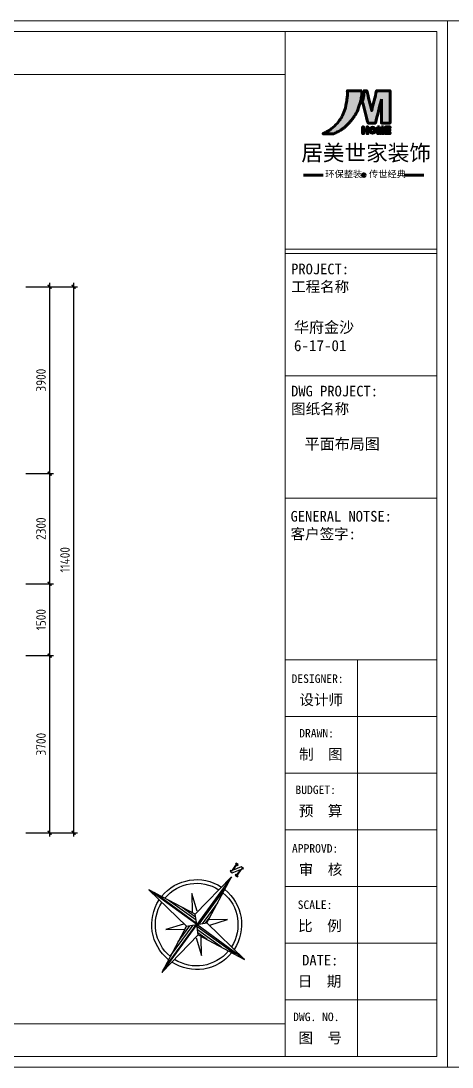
# Model space of a CAD drawing. Extents: x 643133 to 135659452, y -425133 to -387116.
# Drawn here: x 726885 to 735892, y -408958 to -387116 of the extents above; entities that cross this region are included whole.
import ezdxf
from ezdxf.enums import TextEntityAlignment as Align

# ---------------------------------------------------------------- set-up
doc = ezdxf.new("R2010")
doc.units = 0
doc.header["$LTSCALE"] = 10
doc.header["$MEASUREMENT"] = 0
for name, color, linetype in [('30', 30, 'Continuous'), ('34', 34, 'Continuous'), ('38', 38, 'Continuous')]:
    doc.layers.add(name, color=color, linetype=linetype)
doc.styles.add('12354', font='', dxfattribs={"height": 180})
doc.styles.add('ATT', font='')
doc.styles.get("Standard").update_dxf_attribs({"font": 'gbenor.shx', "bigfont": 'gbcbig.shx'})
doc.styles.get('12354').set_extended_font_data('SimSun')
doc.styles.get('ATT').set_extended_font_data('SimSun')

# ---------------------------------------------------------------- blocks, each defined once
blk = doc.blocks.new('_ArchTick')
at = {"color": 0, "linetype": 'ByBlock', "const_width": 0.4}
blk.add_lwpolyline([(-0.5, -0.5), (0.5, 0.5)], dxfattribs=at)
blk = doc.blocks.new('A$C2F4C2F6D')
at = {"layer": '34', "lineweight": 70}
h = blk.add_hatch(color=256, dxfattribs=at)
h.dxf.hatch_style = 1
edge = h.paths.add_edge_path()
edge.add_spline(control_points=[(739, 1367), (741, 1347), (745, 1304), (733, 1230), (722, 1159), (703, 1075), (674, 1004), (632, 932), (582, 861), (512, 804), (441, 747), (395, 727), (369, 716)], knot_values=[821.693615, 821.693615, 821.693615, 821.693615, 881.714285, 951.692164, 1042.873539, 1097.88705, 1211.017281, 1271.746573, 1347.160579, 1471.309437, 1537.857957, 1620.799899, 1620.799899, 1620.799899, 1620.799899], weights=[1, 1, 1, 1, 1, 1, 1, 1, 1, 1, 1, 1, 1], degree=3, periodic=0)
edge.add_spline(control_points=[(369, 716), (425, 716), (481, 716), (537, 716)], knot_values=[820.693615, 820.693615, 820.693615, 820.693615, 821.693615, 821.693615, 821.693615, 821.693615], weights=[1, 1, 1, 1], degree=3, periodic=0)
edge.add_spline(control_points=[(537, 716), (556, 726), (602, 749), (661, 783), (716, 827), (755, 866), (797, 912), (831, 959), (870, 1018), (901, 1075), (916, 1136), (936, 1188), (950, 1246), (959, 1299), (962, 1337), (962, 1359), (962, 1367)], knot_values=[0, 0, 0, 0, 63.625453, 157.471195, 201.223304, 273.64864, 324.749062, 388.755508, 445.405141, 541.77799, 574.43262, 635.347493, 707.473665, 753.740434, 797.337565, 820.693615, 820.693615, 820.693615, 820.693615], weights=[1, 1, 1, 1, 1, 1, 1, 1, 1, 1, 1, 1, 1, 1, 1, 1, 1], degree=3, periodic=0)
edge.add_spline(control_points=[(962, 1367), (888, 1367), (814, 1367), (739, 1367)], knot_values=[1620.799899, 1620.799899, 1620.799899, 1620.799899, 1621.799899, 1621.799899, 1621.799899, 1621.799899], weights=[1, 1, 1, 1], degree=3, periodic=0)
edge = h.paths.add_edge_path()
edge.add_spline(control_points=[(1109, 1067), (1084, 1167), (1060, 1267), (1035, 1367)], knot_values=[5, 5, 5, 5, 6, 6, 6, 6], weights=[1, 1, 1, 1], degree=3, periodic=0)
edge.add_spline(control_points=[(1035, 1367), (1020, 1367), (1006, 1367), (991, 1367)], knot_values=[6, 6, 6, 6, 7, 7, 7, 7], weights=[1, 1, 1, 1], degree=3, periodic=0)
edge.add_spline(control_points=[(991, 1367), (992, 1359), (993, 1338), (990, 1299), (982, 1253), (972, 1221), (967, 1205)], knot_values=[7, 7, 7, 7, 30.180111, 71.314603, 122.667075, 171.80595, 171.80595, 171.80595, 171.80595], weights=[1, 1, 1, 1, 1, 1, 1], degree=3, periodic=0)
edge.add_spline(control_points=[(967, 1205), (996, 1096), (1024, 987), (1053, 877)], knot_values=[171.80595, 171.80595, 171.80595, 171.80595, 172.80595, 172.80595, 172.80595, 172.80595], weights=[1, 1, 1, 1], degree=3, periodic=0)
edge.add_spline(control_points=[(1053, 877), (1091, 877), (1128, 877), (1166, 877)], knot_values=[172.80595, 172.80595, 172.80595, 172.80595, 173.80595, 173.80595, 173.80595, 173.80595], weights=[1, 1, 1, 1], degree=3, periodic=0)
edge.add_spline(control_points=[(1166, 877), (1196, 998), (1226, 1118), (1257, 1239)], knot_values=[173.80595, 173.80595, 173.80595, 173.80595, 174.80595, 174.80595, 174.80595, 174.80595], weights=[1, 1, 1, 1], degree=3, periodic=0)
edge.add_spline(control_points=[(1257, 1239), (1257, 1118), (1257, 998), (1257, 877)], knot_values=[0, 0, 0, 0, 1, 1, 1, 1], weights=[1, 1, 1, 1], degree=3, periodic=0)
edge.add_spline(control_points=[(1257, 877), (1301, 877), (1345, 877), (1388, 877)], knot_values=[1, 1, 1, 1, 2, 2, 2, 2], weights=[1, 1, 1, 1], degree=3, periodic=0)
edge.add_spline(control_points=[(1388, 877), (1388, 1041), (1388, 1204), (1388, 1367)], knot_values=[2, 2, 2, 2, 3, 3, 3, 3], weights=[1, 1, 1, 1], degree=3, periodic=0)
edge.add_spline(control_points=[(1388, 1367), (1320, 1367), (1251, 1367), (1183, 1367)], knot_values=[3, 3, 3, 3, 4, 4, 4, 4], weights=[1, 1, 1, 1], degree=3, periodic=0)
edge.add_spline(control_points=[(1183, 1367), (1158, 1267), (1134, 1167), (1109, 1067)], knot_values=[4, 4, 4, 4, 5, 5, 5, 5], weights=[1, 1, 1, 1], degree=3, periodic=0)
h = blk.add_hatch(color=256, dxfattribs=at)
h.dxf.hatch_style = 1
h.paths.add_polyline_path([(1051, 819), (1036, 819), (1036, 777), (986, 777), (986, 819), (971, 819), (971, 719), (986, 719), (986, 762), (1036, 762), (1036, 719), (1051, 719)])
h = blk.add_hatch(color=256, dxfattribs=at)
h.dxf.hatch_style = 1
h.paths.add_polyline_path([(1168, 769, 1), (1077, 769, 1)])
h.paths.add_polyline_path([(1092, 769, -1), (1153, 769, -1)], flags=16)
h = blk.add_hatch(color=256, dxfattribs=at)
h.dxf.hatch_style = 1
h.paths.add_polyline_path([(1213, 804), (1215, 804), (1232, 719), (1253, 719), (1269, 804), (1271, 804), (1271, 719), (1286, 719), (1286, 819), (1256, 819), (1242, 744), (1228, 819), (1198, 819), (1198, 719), (1213, 719)])
h = blk.add_hatch(color=256, dxfattribs=at)
h.dxf.hatch_style = 1
h.paths.add_polyline_path([(1336, 760), (1386, 760), (1386, 776), (1336, 776), (1336, 804), (1388, 804), (1388, 819), (1318, 819), (1318, 804), (1318, 719), (1336, 719), (1388, 719), (1388, 734), (1336, 734)])
h = blk.add_hatch(color=256, dxfattribs=at)
h.dxf.hatch_style = 1
h.paths.add_polyline_path([(1009, 89, 1), (969, 89, 1)])
for p, q in [((1198, 819), (1228, 819)), ((1207, 819), (1222, 819)), ((1215, 804), (1232, 719)), ((1228, 819), (1242, 744)), ((1242, 744), (1256, 819)), ((1253, 719), (1269, 804)), ((1266, 819), (1256, 819)), ((1286, 819), (1256, 819)), ((1253, 719), (1232, 719)), ((376, 89), (76, 89)), ((1601, 89), (1901, 89))]:
    blk.add_line(p, q, dxfattribs=at)
for points in [[(986, 762), (986, 719), (971, 719), (971, 819), (986, 819), (986, 777)], [(1036, 762), (1036, 719), (1051, 719), (1051, 819), (1036, 819), (1036, 777)], [(1215, 804), (1213, 804), (1213, 719), (1198, 719), (1198, 819)], [(1269, 804), (1271, 804), (1271, 719), (1286, 719), (1286, 819)], [(1336, 804), (1388, 804), (1388, 819), (1318, 819), (1318, 804)], [(1336, 719), (1318, 719), (1318, 804)], [(1336, 804), (1336, 776)], [(986, 777), (1036, 777)], [(1036, 762), (986, 762)], [(1336, 734), (1388, 734), (1388, 719), (1318, 719), (1318, 734)], [(1336, 776), (1386, 776), (1386, 760), (1336, 760)], [(1336, 760), (1336, 734)]]:
    blk.add_lwpolyline(points, dxfattribs=at)
for centre, radius in [((1123, 769), 45.5), ((1123, 769), 30.5), ((989, 89), 20)]:
    blk.add_circle(centre, radius, dxfattribs=at)
for points, knots in [([(962, 1367), (962, 1359), (962, 1337), (959, 1299), (950, 1246), (936, 1188), (916, 1136), (901, 1075), (870, 1018), (831, 959), (797, 912), (755, 866), (716, 827), (661, 783), (602, 749), (556, 726), (537, 716), (481, 716), (425, 716), (369, 716), (395, 727), (441, 747), (512, 804), (582, 861), (632, 932), (674, 1004), (703, 1075), (722, 1159), (733, 1230), (745, 1304), (741, 1347), (739, 1367), (814, 1367), (888, 1367), (962, 1367)], [0, 0, 0, 0, 23.35605, 66.953181, 113.21995, 185.346122, 246.260995, 278.915625, 375.288474, 431.938107, 495.944553, 547.044975, 619.470311, 663.22242, 757.068162, 820.693615, 820.693615, 820.693615, 821.693615, 821.693615, 821.693615, 904.635557, 971.184077, 1095.332935, 1170.74694, 1231.476232, 1344.606464, 1399.619975, 1490.80135, 1560.779229, 1620.799899, 1620.799899, 1620.799899, 1621.799899, 1621.799899, 1621.799899, 1621.799899]), ([(1257, 1239), (1257, 1118), (1257, 998), (1257, 877), (1301, 877), (1345, 877), (1388, 877), (1388, 1041), (1388, 1204), (1388, 1367), (1320, 1367), (1251, 1367), (1183, 1367), (1158, 1267), (1134, 1167), (1109, 1067), (1084, 1167), (1060, 1267), (1035, 1367), (1020, 1367), (1006, 1367), (991, 1367), (992, 1359), (993, 1338), (990, 1299), (982, 1253), (972, 1221), (967, 1205), (996, 1096), (1024, 987), (1053, 877), (1091, 877), (1128, 877), (1166, 877), (1196, 998), (1226, 1118), (1257, 1239)], [0, 0, 0, 0, 1, 1, 1, 2, 2, 2, 3, 3, 3, 4, 4, 4, 5, 5, 5, 6, 6, 6, 7, 7, 7, 30.180111, 71.314603, 122.667075, 171.80595, 171.80595, 171.80595, 172.80595, 172.80595, 172.80595, 173.80595, 173.80595, 173.80595, 174.80595, 174.80595, 174.80595, 174.80595])]:
    blk.add_open_spline(points, degree=3, knots=knots, dxfattribs=at)
at = {"layer": '34', "lineweight": 70, "attachment_point": 1}
for s, insert, char_height, width in [('{\\fMicrosoft YaHei|b0|i0|c134|p34;居美世家装饰}', (42, 547), 240, 1991.83), ('{\\fMicrosoft YaHei|b0|i0|c134|p34;环保整装   传世经典}', (406, 155), 100, 2388.72)]:
    blk.add_mtext(s, dxfattribs=dict(at, insert=insert, char_height=char_height, width=width))
blk = doc.blocks.new('A$C07E851D9')
at = {"layer": '38'}
h = blk.add_hatch(dxfattribs=at)
h.set_pattern_fill('LINE', color=256, scale=6.830208, angle=90, style=0)
h.set_pattern_definition([(90, (-25554.993, -3691.864), (-21.68591, 7e-15), [])])
h.paths.add_polyline_path([(498, 640), (569, 569), (569, 1138)])
h.paths.add_polyline_path([(569, 0), (640, 498), (569, 569)])
h = blk.add_hatch(dxfattribs=at)
h.set_pattern_fill('LINE', color=256, scale=6.830208, style=0)
h.set_pattern_definition([(360, (-25554.993, -3691.864), (5e-15, 21.68591), [])])
h.paths.add_polyline_path([(0, 569), (498, 498), (569, 569)])
h.paths.add_polyline_path([(640, 640), (569, 569), (1138, 569)])
at = {"layer": '34'}
for p, q in [((498, 640, 210), (569, 1138, 210)), ((569, 1138, 210), (640, 640, 210)), ((569, 1138, 210), (569, 569, 210)), ((0, 569, 210), (498, 640, 210)), ((640, 640, 210), (1138, 569, 210)), ((0, 569, 210), (569, 569, 210)), ((498, 498, 210), (0, 569, 210)), ((569, 569, 210), (569, 0, 210)), ((569, 569, 210), (1138, 569, 210)), ((1138, 569, 210), (640, 498, 210)), ((569, 0, 210), (498, 498, 210)), ((640, 498, 210), (569, 0, 210))]:
    blk.add_line(p, q, dxfattribs=at)
at = {"layer": '38'}
for p, q in [((356, 783, 210), (498, 676, 210)), ((462, 640, 210), (356, 783, 210)), ((640, 676, 210), (783, 783, 210)), ((783, 783, 210), (676, 640, 210)), ((569, 569, 210), (498, 640, 210)), ((569, 569, 210), (640, 640, 210)), ((498, 498, 210), (569, 569, 210)), ((640, 498, 210), (569, 569, 210)), ((356, 356, 210), (462, 498, 210)), ((498, 462, 210), (356, 356, 210)), ((783, 356, 210), (640, 462, 210)), ((676, 498, 210), (783, 356, 210))]:
    blk.add_line(p, q, dxfattribs=at)
at = {"layer": '38', "elevation": 210}
blk.add_lwpolyline([(540, 1183), (549, 1183), (549, 1174), (522, 1174), (522, 1183), (531, 1183), (531, 1263), (522, 1263), (522, 1272), (549, 1272), (594, 1201), (594, 1263), (585, 1263), (585, 1272), (611, 1272), (611, 1263), (602, 1263), (602, 1183), (611, 1183), (611, 1174), (585, 1174), (540, 1245), (540, 1183)], dxfattribs=at)
at = {"layer": '38'}
for radius, start, end in [(433, 92.5891, 177.4109), (398, 93.5464, 176.4536), (433, 2.5891, 87.4109), (398, 3.5464, 86.4536), (433, 182.5891, 267.4109), (398, 183.5464, 266.4536), (433, 272.5891, 357.4109), (398, 273.5464, 356.4536)]:
    blk.add_arc((569, 569, 210), radius, start, end, dxfattribs=at)

msp = doc.modelspace()

# ---------------------------------------------------------------- linework, layer by layer
at = {"layer": '30'}
for p, q in [((726985.5, -392666.8), (727565.5, -392666.8)), ((727485.5, -392586.8), (727485.5, -396646.8)), ((727485.5, -392666.8), (728065.5, -392666.8)), ((727985.5, -392586.8), (727985.5, -404146.8)), ((726985.5, -396566.8), (727565.5, -396566.8)), ((726985.5, -396566.8), (727565.5, -396566.8)), ((727485.5, -396486.8), (727485.5, -398946.8)), ((727485.5, -398786.8), (727485.5, -400446.8)), ((726985.5, -398866.8), (727565.5, -398866.8)), ((726985.5, -398866.8), (727565.5, -398866.8)), ((726985.5, -400366.8), (727565.5, -400366.8)), ((726985.5, -400366.8), (727565.5, -400366.8)), ((727485.5, -400286.8), (727485.5, -404146.8)), ((726985.5, -404066.8), (727565.5, -404066.8)), ((727485.5, -404066.8), (728065.5, -404066.8))]:
    msp.add_line(p, q, dxfattribs=at)
at = {"layer": '38', "lineweight": 13}
for p, q in [((704909.5, -387115.9), (735797.8, -387115.9)), ((735797.8, -387115.9), (766686.2, -387115.9)), ((735797.8, -408958.3), (735797.8, -387115.9)), ((735797.8, -387115.9), (735797.8, -408958.3)), ((735797.8, -408958.3), (704909.5, -408958.3)), ((766686.2, -408958.3), (735797.8, -408958.3))]:
    msp.add_line(p, q, dxfattribs=at)
at = {"layer": '38', "lineweight": 5}
for p, q in [((705131.7, -387338.1), (735575.6, -387338.1)), ((732402.8, -387338.1), (732402.8, -408736.1)), ((735575.6, -387338.1), (735575.6, -408736.1)), ((707852.9, -388237.8), (732402.8, -388237.8)), ((732402.8, -391881.6), (735575.6, -391881.6)), ((732402.8, -391971.1), (735575.6, -391971.1)), ((732402.8, -394526.7), (735575.6, -394526.7)), ((732402.8, -397082.2), (735575.6, -397082.2)), ((732402.8, -400454.6), (735575.6, -400454.6)), ((733918.7, -400454.6), (733918.7, -408736.1)), ((735575.6, -401637.6), (732402.8, -401637.6)), ((735575.6, -402820.7), (732402.8, -402820.7)), ((735575.6, -404003.8), (732402.8, -404003.8)), ((735575.6, -405186.9), (732402.8, -405186.9)), ((735575.6, -406370), (732402.8, -406370)), ((735575.6, -407553), (732402.8, -407553)), ((732402.8, -408053.9), (705131.7, -408053.9)), ((735575.6, -408736.1), (705131.7, -408736.1))]:
    msp.add_line(p, q, dxfattribs=at)

# ---------------------------------------------------------------- block references
at = {"layer": '30'}
for name, p, xscale, yscale, zscale, rotation in [('_ArchTick', (727485.5, -392666.8), 80, 80, 80, 90), ('_ArchTick', (727985.5, -392666.8), 80, 80, 80, 90), ('_ArchTick', (727485.5, -396566.8), 80, 80, 80, 270), ('_ArchTick', (727485.5, -396566.8), 80, 80, 80, 90), ('_ArchTick', (727485.5, -398866.8), 80, 80, 80, 270), ('_ArchTick', (727485.5, -398866.8), 80, 80, 80, 90), ('_ArchTick', (727485.5, -400366.8), 80, 80, 80, 270), ('_ArchTick', (727485.5, -400366.8), 80, 80, 80, 90), ('_ArchTick', (727485.5, -404066.8), 80, 80, 80, 270), ('_ArchTick', (727985.5, -404066.8), 80, 80, 80, 270), ('A$C07E851D9', (730829.4, -407706.6, -455.9), -2.167603200084995, 2.167603200039594, 2.167603200058267, 323.9884921281784)]:
    msp.add_blockref(name, p, dxfattribs=dict(at, xscale=xscale, yscale=yscale, zscale=zscale, rotation=rotation))
at = {"layer": '34', "xscale": 1.378752506629098, "yscale": 1.37875250664365, "zscale": 1.378752506635597}
msp.add_blockref('A$C2F4C2F6D', (732683.6, -390458), dxfattribs=at)

# ---------------------------------------------------------------- texts
at = {"layer": '30', "char_height": 200, "attachment_point": 5, "rotation": 90}
for s, insert in [('3900', (727305.5, -394616.8)), ('2300', (727305.5, -397716.8)), ('11400', (727805.5, -398366.8)), ('1500', (727305.5, -399616.8)), ('3700', (727305.5, -402216.8))]:
    msp.add_mtext(s, dxfattribs=dict(at, insert=insert))
at = {"layer": '34', "style": '12354'}
for s, height, p in [('PROJECT:', 222.22, (732529.9, -392295)), ('工程名称', 222.22, (732529.9, -392664.3)), ('DWG PROJECT:', 222.218, (732529.9, -394844)), ('图纸名称', 222.22, (732529.9, -395213.2)), ('GENERAL NOTSE:', 222.218, (732518.6, -397457.8)), ('客户签字:', 222.22, (732518.6, -397827.1)), ('DESIGNER:', 177.77, (732537.7, -400848)), ('设计师', 222.22, (732702.9, -401289.2)), ('DRAWN:', 177.77, (732698.8, -401987.9)), ('制  图', 222.22, (732696.6, -402427.6)), ('BUDGET:', 177.77, (732619.6, -403169.2)), ('预  算', 222.22, (732691.6, -403608.9)), ('APPROVD:', 177.77, (732547.4, -404392.7)), ('审  核', 222.22, (732689.9, -404832.4)), ('SCALE:', 177.77, (732665.9, -405569.1)), ('比  例', 222.22, (732676.3, -406008.8)), ('DATE:', 222.22, (732759.9, -406726.3)), ('日  期', 222.22, (732668.9, -407166)), ('DWG. NO.', 177.77, (732571.9, -407909.4)), ('图  号', 222.22, (732684.7, -408349.1))]:
    msp.add_text(s, height=height, dxfattribs=at).set_placement(p, align=Align.MIDDLE_LEFT)
at = {"layer": '34', "linetype": 'ByBlock', "lineweight": -3, "char_height": 230.4, "width": 1957.949, "attachment_point": 1, "style": 'ATT'}
for s, insert in [('华府金沙6-17-01', (732588.6, -393395.7)), ('平面布局图', (732810.8, -395832.3))]:
    msp.add_mtext(s, dxfattribs=dict(at, insert=insert))

doc.saveas('drawing.dxf')
